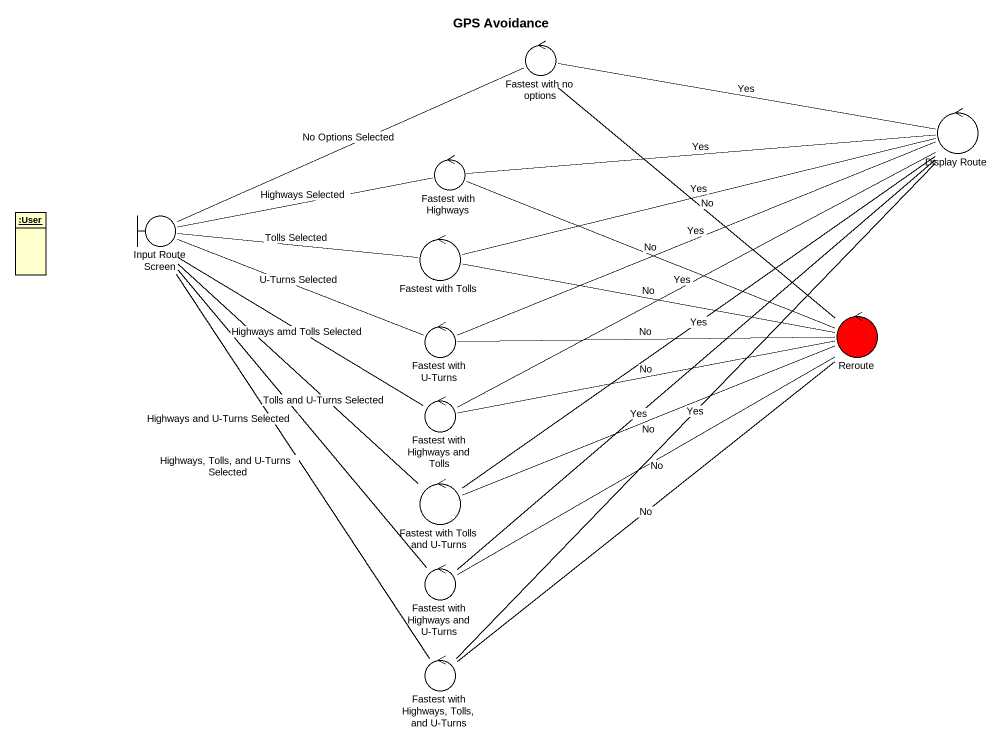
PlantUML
@startuml
title GPS Avoidance
allowmixing
hide circle
hide empty members
control "Fastest with no options" as Fastest_with_no_options
control "Display Route" as Display_Route
control "Fastest with Highways" as Fastest_with_Highways
object ":User" as User
boundary "Input Route Screen" as Input_Route_Screen
control "Fastest with Tolls" as Fastest_with_Tolls
control Reroute #FF0000
control "Fastest with U-Turns" as Fastest_with_U_Turns
control "Fastest with Highways and Tolls" as Fastest_with_Highways_and
control "Fastest with Tolls and U-Turns" as Fastest_with_Tolls_and_U
control "Fastest with Highways and U-Turns" as Fastest_with_Highways_and_U
control "Fastest with Highways, Tolls, and U-Turns" as Fastest_with_Highways_Tolls
Fastest_with_no_options -right- Display_Route : Yes
Fastest_with_no_options -- Reroute : No
Fastest_with_Highways -right- Display_Route : Yes
Fastest_with_Highways -right- Reroute : No
Input_Route_Screen -right- Fastest_with_no_options : No Options Selected
Input_Route_Screen -right- Fastest_with_Highways : Highways Selected
Input_Route_Screen -right- Fastest_with_Tolls : Tolls Selected
Input_Route_Screen -right- Fastest_with_U_Turns : U-Turns Selected
Input_Route_Screen -- Fastest_with_Highways_and : Highways amd Tolls Selected
Input_Route_Screen -- Fastest_with_Tolls_and_U : Tolls and U-Turns Selected
Input_Route_Screen -- Fastest_with_Highways_and_U : Highways and U-Turns Selected
Input_Route_Screen -- Fastest_with_Highways_Tolls : Highways, Tolls, and U-Turns Selected
Fastest_with_Tolls -right- Display_Route : Yes
Fastest_with_Tolls -right- Reroute : No
Fastest_with_U_Turns -right- Display_Route : Yes
Fastest_with_U_Turns -right- Reroute : No
Fastest_with_Highways_and -right- Display_Route : Yes
Fastest_with_Highways_and -right- Reroute : No
Fastest_with_Tolls_and_U -up- Display_Route : Yes
Fastest_with_Tolls_and_U -right- Reroute : No
Fastest_with_Highways_and_U -up- Display_Route : Yes
Fastest_with_Highways_and_U -up- Reroute : No
Fastest_with_Highways_Tolls -up- Display_Route : Yes
Fastest_with_Highways_Tolls -up- Reroute : No
@enduml
